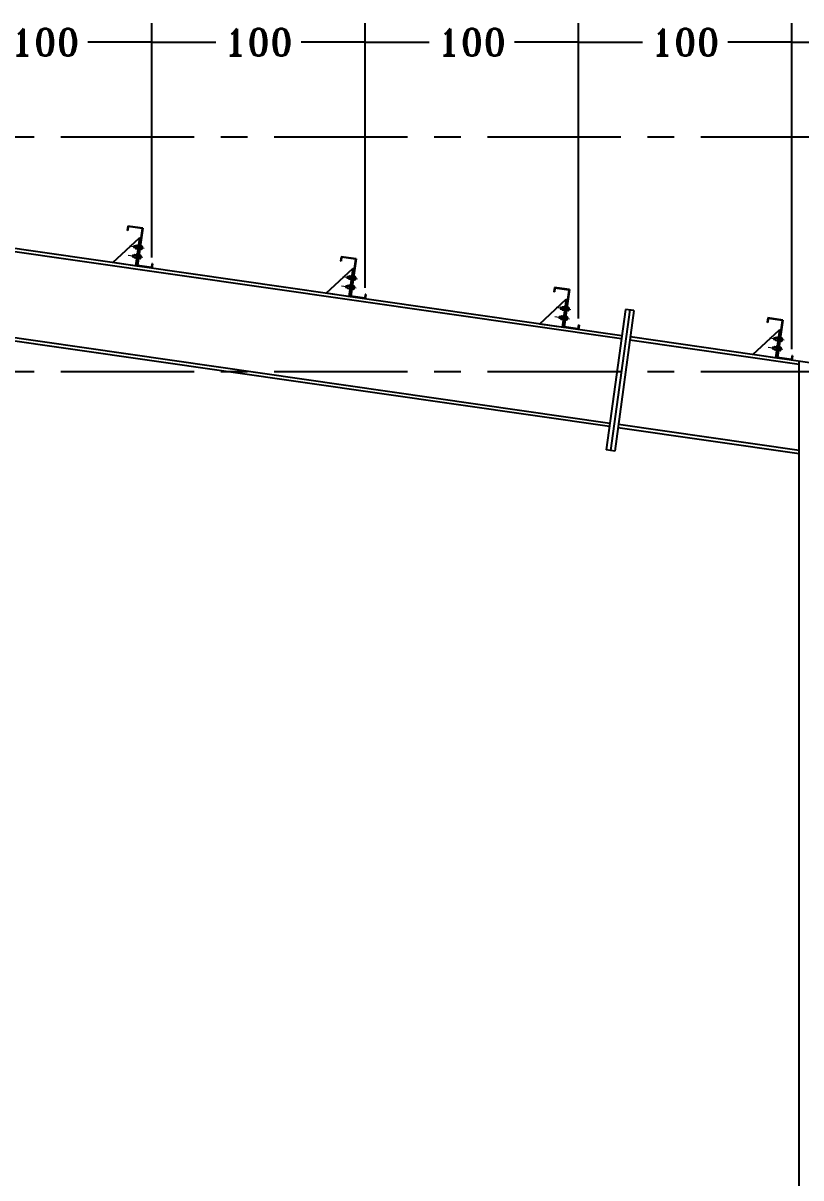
# Model space of a CAD drawing. Header units: inches. Extents: x 460503 to 460688, y 47570 to 48852.
# Drawn here: x 460546.83 to 460554.12, y 47970.78 to 47981.61 of the extents above; entities that cross this region are included whole.
import ezdxf

# ---------------------------------------------------------------- set-up
doc = ezdxf.new("R2010")
doc.units = ezdxf.units.IN
doc.header["$MEASUREMENT"] = 0
doc.linetypes.add('CENTER', pattern=[2, 1.25, -0.25, 0.25, -0.25])
doc.layers.add('2', color=2, linetype='Continuous', lineweight=9)
for name, color, linetype in [('3G', 3, 'Continuous'), ('AXE', 1, 'CENTER'), ('TIE', 2, 'Continuous')]:
    doc.layers.add(name, color=color, linetype=linetype)
doc.styles.add('ROMANT', font='romant')
doc.dimstyles.new('1-50', dxfattribs={"dimscale": 0, "dimtxt": 0.25, "dimasz": 0.18, "dimexe": 0.18, "dimexo": 0.0625, "dimgap": 0.09, "dimtad": 0, "dimdec": 0, "dimlfac": 50, "dimzin": 0, "dimdsep": 46, "dimtxsty": 'ROMANT', "dimblk": 'OBLIQUE', "dimcen": 0.09, "dimclrd": 1, "dimclre": 1, "dimclrt": 2, "dimadec": 0, "dimazin": 0, "dimtfac": 1, "dimtdec": 0, "dimtofl": 0, "dimtmove": 2, "dimatfit": 3, "dimldrblk": 'OBLIQUE', "dimfxl": 0.18, "dimtolj": 1, "dimtzin": 0, "dimarcsym": 0})

# ---------------------------------------------------------------- blocks, each defined once
blk = doc.blocks.new('TIE')
at = {"layer": 'TIE'}
for p, q in [((-3.48, 20), (4.44, 21.17)), ((-3.48, 20), (-0.54, 0.21)), ((-3.13, 19.74), (4.19, 20.83)), ((-3.13, 19.74), (-0.2, -0.04)), ((4.19, 20.83), (4.48, 18.85)), ((4.44, 21.17), (4.78, 18.9)), ((4.48, 18.85), (4.78, 18.9)), ((-1.61, 14.91), (-2.4, 14.8)), ((-1.61, 14.91), (-2.4, 14.8)), ((12.45, 1.85), (-1.61, 14.91)), ((-1.61, 14.91), (0.59, 0.09)), ((-8.45, 1.06), (-8.15, 1.1)), ((-8.45, 1.06), (-8.11, -1.22)), ((-8.15, 1.1), (-7.86, -0.87)), ((-7.86, -0.87), (-0.54, 0.21)), ((-0.2, -0.04), (12.45, 1.85)), ((-8.11, -1.22), (-0.2, -0.04))]:
    blk.add_line(p, q, dxfattribs=at)
blk = doc.blocks.new('*D564')
at = {"color": 1, "lineweight": -2, "transparency": 16777216}
for p, q in [((460546.039, 47979.703), (460546.039, 47981.614)), ((460548.039, 47979.416), (460548.039, 47981.614)), ((460546.039, 47981.434), (460546.639, 47981.434)), ((460548.039, 47981.434), (460547.438, 47981.434))]:
    blk.add_line(p, q, dxfattribs=at)
at = {"layer": 'Defpoints', "color": 0, "transparency": 16777216}
for p in [(460548.039, 47981.434), (460546.039, 47979.641), (460548.039, 47979.354)]:
    blk.add_point(p, dxfattribs=at)
at = {"color": 2, "transparency": 16777216, "insert": (460547.039, 47981.434), "char_height": 0.25, "attachment_point": 5, "rotation": 0, "style": 'ROMANT'}
blk.add_mtext('\\A1;100', dxfattribs=at)
blk = doc.blocks.new('_OBLIQUE')
blk = doc.blocks.new('*D565')
at = {"color": 1, "lineweight": -2, "transparency": 16777216}
for p, q in [((460548.039, 47979.416), (460548.039, 47981.614)), ((460550.039, 47979.129), (460550.039, 47981.614)), ((460548.039, 47981.434), (460548.639, 47981.434)), ((460550.039, 47981.434), (460549.438, 47981.434))]:
    blk.add_line(p, q, dxfattribs=at)
at = {"layer": 'Defpoints', "color": 0, "transparency": 16777216}
for p in [(460550.039, 47981.434), (460548.039, 47979.354), (460550.039, 47979.067)]:
    blk.add_point(p, dxfattribs=at)
at = {"color": 2, "transparency": 16777216, "insert": (460549.039, 47981.434), "char_height": 0.25, "attachment_point": 5, "rotation": 0, "style": 'ROMANT'}
blk.add_mtext('\\A1;100', dxfattribs=at)
blk = doc.blocks.new('*D566')
at = {"color": 1, "lineweight": -2, "transparency": 16777216}
for p, q in [((460550.039, 47979.129), (460550.039, 47981.614)), ((460552.039, 47978.842), (460552.039, 47981.614)), ((460550.039, 47981.434), (460550.639, 47981.434)), ((460552.039, 47981.434), (460551.438, 47981.434))]:
    blk.add_line(p, q, dxfattribs=at)
at = {"layer": 'Defpoints', "color": 0, "transparency": 16777216}
for p in [(460552.039, 47981.434), (460550.039, 47979.067), (460552.039, 47978.78)]:
    blk.add_point(p, dxfattribs=at)
at = {"color": 2, "transparency": 16777216, "insert": (460551.039, 47981.434), "char_height": 0.25, "attachment_point": 5, "rotation": 0, "style": 'ROMANT'}
blk.add_mtext('\\A1;100', dxfattribs=at)
blk = doc.blocks.new('*D567')
at = {"color": 1, "lineweight": -2, "transparency": 16777216}
for p, q in [((460552.039, 47978.842), (460552.039, 47981.614)), ((460554.039, 47978.555), (460554.039, 47981.614)), ((460552.039, 47981.434), (460552.639, 47981.434)), ((460554.039, 47981.434), (460553.438, 47981.434))]:
    blk.add_line(p, q, dxfattribs=at)
at = {"layer": 'Defpoints', "color": 0, "transparency": 16777216}
for p in [(460554.039, 47981.434), (460552.039, 47978.78), (460554.039, 47978.493)]:
    blk.add_point(p, dxfattribs=at)
at = {"color": 2, "transparency": 16777216, "insert": (460553.039, 47981.434), "char_height": 0.25, "attachment_point": 5, "rotation": 0, "style": 'ROMANT'}
blk.add_mtext('\\A1;100', dxfattribs=at)
blk = doc.blocks.new('*D568')
at = {"color": 1, "lineweight": -2, "transparency": 16777216}
for p, q in [((460554.039, 47978.555), (460554.039, 47981.614)), ((460556.038, 47978.268), (460556.038, 47981.614)), ((460554.039, 47981.434), (460554.639, 47981.434)), ((460556.038, 47981.434), (460555.438, 47981.434))]:
    blk.add_line(p, q, dxfattribs=at)
at = {"layer": 'Defpoints', "color": 0, "transparency": 16777216}
for p in [(460556.038, 47981.434), (460554.039, 47978.493), (460556.038, 47978.206, 0.005)]:
    blk.add_point(p, dxfattribs=at)
at = {"color": 2, "transparency": 16777216, "insert": (460555.038, 47981.434), "char_height": 0.25, "attachment_point": 5, "rotation": 0, "style": 'ROMANT'}
blk.add_mtext('\\A1;100', dxfattribs=at)

msp = doc.modelspace()

# ---------------------------------------------------------------- linework, layer by layer
at = {"layer": '2'}
for p, q in [((460547.82837865, 47979.52403091), (460547.9663881, 47979.50401694)), ((460547.87022845, 47979.52871243), (460547.86717378, 47979.50764849)), ((460547.86717378, 47979.50764849), (460547.88367378, 47979.50525568)), ((460547.86774298, 47979.51157351), (460547.87911597, 47979.52742357)), ((460547.86912518, 47979.52110463), (460547.87417353, 47979.52814032)), ((460547.87008087, 47979.5072269), (460547.88405841, 47979.52670682)), ((460547.87022845, 47979.52871243), (460547.88672844, 47979.52631962)), ((460547.87502331, 47979.50651016), (460547.88609295, 47979.52193746)), ((460547.87996574, 47979.50579341), (460547.88471076, 47979.51240634)), ((460547.88712905, 47979.52908208), (460547.88327317, 47979.50249322)), ((460547.88327317, 47979.50249322), (460547.8861915, 47979.49790372)), ((460547.88441374, 47979.50477787), (460547.88357529, 47979.5042769)), ((460547.88485626, 47979.5068078), (460547.88406667, 47979.5076653)), ((460547.8861915, 47979.49790372), (460547.89935431, 47979.49599486)), ((460547.88741211, 47979.52494283), (460547.88649256, 47979.5243934)), ((460547.88770954, 47979.5269938), (460547.88698394, 47979.5277818)), ((460547.89123088, 47979.53265352), (460547.88712905, 47979.52908208)), ((460547.88759466, 47979.50536363), (460547.90044275, 47979.50350041)), ((460547.89044794, 47979.52554963), (460547.90336858, 47979.52367589)), ((460547.89123088, 47979.53265352), (460547.90439368, 47979.53074466)), ((460547.90441913, 47979.53092017), (460547.89932886, 47979.49581936)), ((460547.90439368, 47979.53074466), (460547.89935431, 47979.49599486)), ((460547.90082938, 47979.49380981), (460547.90433946, 47979.49330078)), ((460547.91143929, 47979.52990211), (460547.90634902, 47979.49480131)), ((460547.90642869, 47979.53242069), (460547.90993877, 47979.53191167)), ((460547.90736682, 47979.50181974), (460547.92667392, 47979.49903139)), ((460547.91042149, 47979.52288368), (460547.92972859, 47979.52009533)), ((460547.9307464, 47979.52711376), (460547.92565612, 47979.49201296)), ((460547.92715664, 47979.4900034), (460547.93066673, 47979.48949437)), ((460547.93774111, 47979.5259202), (460547.93270173, 47979.4911704)), ((460547.94128339, 47979.4899259), (460547.93270173, 47979.4911704)), ((460547.93275595, 47979.52861429), (460547.93626603, 47979.52810526)), ((460547.9433349, 47979.49877715), (460547.93400115, 47979.50013072)), ((460547.94584799, 47979.51559579), (460547.93644169, 47979.51695988)), ((460547.94632277, 47979.5246757), (460547.93774111, 47979.5259202)), ((460547.94621839, 47979.49731194), (460547.94688, 47979.49659344)), ((460547.94637073, 47979.49938395), (460547.94737138, 47979.49998183)), ((460547.95023592, 47979.51943508), (460547.94652401, 47979.49383905)), ((460547.94858639, 47979.51415162), (460547.94931199, 47979.51336362)), ((460547.94888382, 47979.51620259), (460547.94980337, 47979.51675202)), ((460547.81598467, 47979.43671559), (460547.95399411, 47979.41670162)), ((460547.85757161, 47979.44143523), (460547.85451695, 47979.42037129)), ((460547.85451695, 47979.42037129), (460547.87101694, 47979.41797848)), ((460547.85508615, 47979.42429631), (460547.86645913, 47979.44014637)), ((460547.85646834, 47979.43382743), (460547.8615167, 47979.44086312)), ((460547.85742403, 47979.4199497), (460547.87140157, 47979.43942962)), ((460547.85757161, 47979.44143523), (460547.87407161, 47979.43904242)), ((460547.86236647, 47979.41923296), (460547.87343611, 47979.43466026)), ((460547.86730891, 47979.41851621), (460547.87205392, 47979.42512914)), ((460547.87447222, 47979.44180488), (460547.87061633, 47979.41521602)), ((460547.87061633, 47979.41521602), (460547.87353467, 47979.41062652)), ((460547.8717569, 47979.41750067), (460547.87091845, 47979.4169997)), ((460547.87219942, 47979.4195306), (460547.87140983, 47979.4203881)), ((460547.87353467, 47979.41062652), (460547.88669747, 47979.40871766)), ((460547.87475527, 47979.43766563), (460547.87383572, 47979.4371162)), ((460547.8750527, 47979.4397166), (460547.87432711, 47979.4405046)), ((460547.87857404, 47979.44537632), (460547.87447222, 47979.44180488)), ((460547.87493783, 47979.41808643), (460547.88778592, 47979.41622321)), ((460547.8777911, 47979.43827243), (460547.89071174, 47979.43639869)), ((460547.87857404, 47979.44537632), (460547.89173685, 47979.44346746)), ((460547.8917623, 47979.44364297), (460547.88667202, 47979.40854216)), ((460547.89173685, 47979.44346746), (460547.88669747, 47979.40871766)), ((460547.88817255, 47979.40653261), (460547.89168263, 47979.40602358)), ((460547.89878246, 47979.44262491), (460547.89369218, 47979.40752411)), ((460547.89377185, 47979.4451435), (460547.89728193, 47979.44463447)), ((460547.89470999, 47979.41454254), (460547.91401709, 47979.41175419)), ((460547.89776465, 47979.43560648), (460547.91707175, 47979.43281813)), ((460547.91808956, 47979.43983656), (460547.91299928, 47979.40473576)), ((460547.91449981, 47979.4027262), (460547.91800989, 47979.40221717)), ((460547.92508427, 47979.438643), (460547.9200449, 47979.4038932)), ((460547.92862656, 47979.4026487), (460547.9200449, 47979.4038932)), ((460547.92009911, 47979.44133709), (460547.92360919, 47979.44082806)), ((460547.93067806, 47979.41149995), (460547.92134431, 47979.41285352)), ((460547.93319115, 47979.42831859), (460547.92378485, 47979.42968268)), ((460547.93366593, 47979.4373985), (460547.92508427, 47979.438643)), ((460547.93356156, 47979.41003474), (460547.93422316, 47979.40931624)), ((460547.9337139, 47979.41210675), (460547.93471454, 47979.41270463)), ((460547.93757908, 47979.43215788), (460547.93386718, 47979.40656185)), ((460547.93592956, 47979.42687442), (460547.93665515, 47979.42608642)), ((460547.93622699, 47979.42892539), (460547.93714653, 47979.42947482)), ((460549.82829937, 47979.23646061), (460549.96630881, 47979.21644664)), ((460549.87014917, 47979.24114213), (460549.8670945, 47979.22007819)), ((460549.8670945, 47979.22007819), (460549.88359449, 47979.21768538)), ((460549.8676637, 47979.22400321), (460549.87903669, 47979.23985327)), ((460549.86904589, 47979.23353433), (460549.87409425, 47979.24057002)), ((460549.87000158, 47979.2196566), (460549.88397912, 47979.23913652)), ((460549.87014917, 47979.24114213), (460549.88664916, 47979.23874932)), ((460549.87494402, 47979.21893986), (460549.88601367, 47979.23436716)), ((460549.87988646, 47979.21822311), (460549.88463147, 47979.22483604)), ((460549.88704977, 47979.24151178), (460549.88319388, 47979.21492292)), ((460549.88319388, 47979.21492292), (460549.88611222, 47979.21033342)), ((460549.88433446, 47979.21720757), (460549.88349601, 47979.2167066)), ((460549.88477697, 47979.2192375), (460549.88398739, 47979.220095)), ((460549.88611222, 47979.21033342), (460549.89927502, 47979.20842457)), ((460549.88733282, 47979.23737253), (460549.88641328, 47979.23682311)), ((460549.88763025, 47979.2394235), (460549.88690466, 47979.2402115)), ((460549.89115159, 47979.24508322), (460549.88704977, 47979.24151178)), ((460549.88751538, 47979.21779333), (460549.90036347, 47979.21593011)), ((460549.89036866, 47979.23797933), (460549.90328929, 47979.23610559)), ((460549.89115159, 47979.24508322), (460549.9043144, 47979.24317437)), ((460549.90433985, 47979.24334987), (460549.89924957, 47979.20824906)), ((460549.9043144, 47979.24317437), (460549.89927502, 47979.20842457)), ((460549.9007501, 47979.20623951), (460549.90426018, 47979.20573048)), ((460549.91136001, 47979.24233181), (460549.90626973, 47979.20723101)), ((460549.9063494, 47979.2448504), (460549.90985948, 47979.24434137)), ((460549.90728754, 47979.21424944), (460549.92659464, 47979.21146109)), ((460549.91034221, 47979.23531338), (460549.92964931, 47979.23252503)), ((460549.93066711, 47979.23954346), (460549.92557683, 47979.20444266)), ((460549.92707736, 47979.2024331), (460549.93058744, 47979.20192407)), ((460549.93766182, 47979.2383499), (460549.93262245, 47979.2036001)), ((460549.94120411, 47979.2023556), (460549.93262245, 47979.2036001)), ((460549.93267667, 47979.24104399), (460549.93618675, 47979.24053496)), ((460549.94325562, 47979.21120685), (460549.93392186, 47979.21256042)), ((460549.94576871, 47979.22802549), (460549.93636241, 47979.22938958)), ((460549.94624348, 47979.2371054), (460549.93766182, 47979.2383499)), ((460549.94613911, 47979.20974164), (460549.94680071, 47979.20902314)), ((460549.94629145, 47979.21181366), (460549.94729209, 47979.21241153)), ((460549.95015663, 47979.23186478), (460549.94644473, 47979.20626875)), ((460549.94850711, 47979.22658132), (460549.9492327, 47979.22579332)), ((460549.94880454, 47979.22863229), (460549.94972409, 47979.22918172)), ((460549.81590538, 47979.14914529), (460549.95391483, 47979.12913132)), ((460549.85749233, 47979.15386493), (460549.85443766, 47979.13280099)), ((460549.85443766, 47979.13280099), (460549.87093766, 47979.13040818)), ((460549.85500686, 47979.13672601), (460549.86637985, 47979.15257607)), ((460549.85638906, 47979.14625713), (460549.86143741, 47979.15329282)), ((460549.85734475, 47979.1323794), (460549.87132229, 47979.15185932)), ((460549.85749233, 47979.15386493), (460549.87399232, 47979.15147212)), ((460549.86228719, 47979.13166266), (460549.87335683, 47979.14708996)), ((460549.86722962, 47979.13094591), (460549.87197464, 47979.13755884)), ((460549.87439293, 47979.15423458), (460549.87053705, 47979.12764572)), ((460549.87053705, 47979.12764572), (460549.87345538, 47979.12305622)), ((460549.87167762, 47979.12993037), (460549.87083917, 47979.1294294)), ((460549.87212014, 47979.1319603), (460549.87133055, 47979.1328178)), ((460549.87345538, 47979.12305622), (460549.88661819, 47979.12114737)), ((460549.87467599, 47979.15009533), (460549.87375644, 47979.14954591)), ((460549.87497342, 47979.1521463), (460549.87424782, 47979.1529343)), ((460549.87849476, 47979.15780602), (460549.87439293, 47979.15423458)), ((460549.87485854, 47979.13051613), (460549.88770663, 47979.12865291)), ((460549.87771182, 47979.15070213), (460549.89063246, 47979.14882839)), ((460549.87849476, 47979.15780602), (460549.89165756, 47979.15589717)), ((460549.89168301, 47979.15607267), (460549.88659274, 47979.12097186)), ((460549.89165756, 47979.15589717), (460549.88661819, 47979.12114737)), ((460549.88809326, 47979.11896231), (460549.89160334, 47979.11845328)), ((460549.89870317, 47979.15505461), (460549.8936129, 47979.11995381)), ((460549.89369257, 47979.1575732), (460549.89720265, 47979.15706417)), ((460549.8946307, 47979.12697224), (460549.9139378, 47979.12418389)), ((460549.89768537, 47979.14803618), (460549.91699247, 47979.14524783)), ((460549.91801028, 47979.15226626), (460549.91292, 47979.11716546)), ((460549.91442053, 47979.1151559), (460549.91793061, 47979.11464687)), ((460549.92500499, 47979.1510727), (460549.91996561, 47979.1163229)), ((460549.92854727, 47979.1150784), (460549.91996561, 47979.1163229)), ((460549.92001983, 47979.15376679), (460549.92352991, 47979.15325776)), ((460549.93059878, 47979.12392965), (460549.92126503, 47979.12528322)), ((460549.93311187, 47979.14074829), (460549.92370557, 47979.14211238)), ((460549.93358665, 47979.1498282), (460549.92500499, 47979.1510727)), ((460549.93348227, 47979.12246444), (460549.93414388, 47979.12174594)), ((460549.93363461, 47979.12453646), (460549.93463526, 47979.12513433)), ((460549.9374998, 47979.14458758), (460549.93378789, 47979.11899155)), ((460549.93585027, 47979.13930412), (460549.93657587, 47979.13851612)), ((460549.9361477, 47979.14135509), (460549.93706725, 47979.14190452)), ((460551.8280974, 47978.94803709), (460551.96610684, 47978.92802312)), ((460551.8699472, 47978.95271861), (460551.86689253, 47978.93165467)), ((460551.86746173, 47978.93557969), (460551.87883472, 47978.95142975)), ((460551.86884392, 47978.94511081), (460551.87389228, 47978.9521465)), ((460551.86979962, 47978.93123308), (460551.88377715, 47978.950713)), ((460551.8699472, 47978.95271861), (460551.88644719, 47978.9503258)), ((460551.87474205, 47978.93051634), (460551.8858117, 47978.94594364)), ((460551.8868478, 47978.95308826), (460551.88299191, 47978.9264994)), ((460551.88713086, 47978.94894901), (460551.88621131, 47978.94839959)), ((460551.88742828, 47978.95099998), (460551.88670269, 47978.95178798)), ((460551.89094963, 47978.9566597), (460551.8868478, 47978.95308826)), ((460551.89016669, 47978.94955581), (460551.90308732, 47978.94768207)), ((460551.89094963, 47978.9566597), (460551.90411243, 47978.95475085)), ((460551.90413788, 47978.95492635), (460551.8990476, 47978.91982554)), ((460551.90411243, 47978.95475085), (460551.89907305, 47978.92000105)), ((460551.91115804, 47978.95390829), (460551.90606776, 47978.91880749)), ((460551.90614743, 47978.95642688), (460551.90965751, 47978.95591785)), ((460551.91014024, 47978.94688986), (460551.92944734, 47978.94410151)), ((460551.93046514, 47978.95111994), (460551.92537487, 47978.91601914)), ((460551.93745985, 47978.94992638), (460551.93242048, 47978.91517658)), ((460551.9324747, 47978.95262047), (460551.93598478, 47978.95211144)), ((460551.94604151, 47978.94868188), (460551.93745985, 47978.94992638)), ((460551.94995466, 47978.94344126), (460551.94624276, 47978.91784523)), ((460551.81570342, 47978.86072177), (460551.95371286, 47978.8407078)), ((460551.85729036, 47978.86544141), (460551.85423569, 47978.84437747)), ((460551.85423569, 47978.84437747), (460551.87073569, 47978.84198466)), ((460551.85480489, 47978.84830249), (460551.86617788, 47978.86415255)), ((460551.85618709, 47978.85783361), (460551.86123544, 47978.8648693)), ((460551.85714278, 47978.84395588), (460551.87112032, 47978.8634358)), ((460551.85729036, 47978.86544141), (460551.87379036, 47978.8630486)), ((460551.86208522, 47978.84323914), (460551.87315486, 47978.85866644)), ((460551.86689253, 47978.93165467), (460551.88339252, 47978.92926186)), ((460551.86702766, 47978.84252239), (460551.87177267, 47978.84913532)), ((460551.87419096, 47978.86581106), (460551.87033508, 47978.8392222)), ((460551.87033508, 47978.8392222), (460551.87325341, 47978.8346327)), ((460551.87147565, 47978.84150685), (460551.8706372, 47978.84100588)), ((460551.87191817, 47978.84353678), (460551.87112858, 47978.84439428)), ((460551.87325341, 47978.8346327), (460551.88641622, 47978.83272385)), ((460551.87447402, 47978.86167181), (460551.87355447, 47978.86112239)), ((460551.87477145, 47978.86372278), (460551.87404585, 47978.86451078)), ((460551.87829279, 47978.8693825), (460551.87419096, 47978.86581106)), ((460551.87465657, 47978.84209261), (460551.88750466, 47978.84022939)), ((460551.87750985, 47978.86227861), (460551.89043049, 47978.86040487)), ((460551.87829279, 47978.8693825), (460551.89145559, 47978.86747365)), ((460551.87968449, 47978.92979959), (460551.8844295, 47978.93641252)), ((460551.88299191, 47978.9264994), (460551.88591025, 47978.9219099)), ((460551.88413249, 47978.92878405), (460551.88329404, 47978.92828308)), ((460551.88457501, 47978.93081398), (460551.88378542, 47978.93167148)), ((460551.88591025, 47978.9219099), (460551.89907305, 47978.92000105)), ((460551.89148104, 47978.86764915), (460551.88639077, 47978.83254834)), ((460551.89145559, 47978.86747365), (460551.88641622, 47978.83272385)), ((460551.88731341, 47978.92936981), (460551.9001615, 47978.92750659)), ((460551.89850121, 47978.86663109), (460551.89341093, 47978.83153029)), ((460551.8934906, 47978.86914968), (460551.89700068, 47978.86864065)), ((460551.89442873, 47978.83854872), (460551.91373583, 47978.83576037)), ((460551.8974834, 47978.85961266), (460551.9167905, 47978.85682431)), ((460551.90054813, 47978.91781599), (460551.90405821, 47978.91730696)), ((460551.90708557, 47978.92582592), (460551.92639267, 47978.92303757)), ((460551.91780831, 47978.86384274), (460551.91271803, 47978.82874194)), ((460551.92480302, 47978.86264918), (460551.91976364, 47978.82789938)), ((460551.91981786, 47978.86534327), (460551.92332794, 47978.86483424)), ((460551.93039681, 47978.83550613), (460551.92106306, 47978.8368597)), ((460551.9329099, 47978.85232477), (460551.9235036, 47978.85368886)), ((460551.93338468, 47978.86140468), (460551.92480302, 47978.86264918)), ((460551.92687539, 47978.91400958), (460551.93038547, 47978.91350055)), ((460551.94100214, 47978.91393208), (460551.93242048, 47978.91517658)), ((460551.9332803, 47978.83404092), (460551.93394191, 47978.83332242)), ((460551.93343264, 47978.83611294), (460551.93443329, 47978.83671081)), ((460551.93729783, 47978.85616406), (460551.93358592, 47978.83056803)), ((460551.94305365, 47978.92278333), (460551.93371989, 47978.9241369)), ((460551.9356483, 47978.8508806), (460551.9363739, 47978.8500926)), ((460551.93594573, 47978.85293157), (460551.93686528, 47978.853481)), ((460551.94556674, 47978.93960197), (460551.93616044, 47978.94096606)), ((460551.94593714, 47978.92131812), (460551.94659874, 47978.92059962)), ((460551.94608948, 47978.92339013), (460551.94709012, 47978.92398801)), ((460551.94830514, 47978.9381578), (460551.94903074, 47978.9373698)), ((460551.94860257, 47978.94020877), (460551.94952212, 47978.9407582)), ((460551.88789129, 47978.83053879), (460551.89140137, 47978.83002976)), ((460551.91421856, 47978.82673238), (460551.91772864, 47978.82622335)), ((460551.9283453, 47978.82665488), (460551.91976364, 47978.82789938)), ((460553.82809738, 47978.66101817), (460553.96610683, 47978.64100421)), ((460553.86994718, 47978.66569969), (460553.86689251, 47978.64463575)), ((460553.86689251, 47978.64463575), (460553.88339251, 47978.64224294)), ((460553.86746172, 47978.64856077), (460553.8788347, 47978.66441083)), ((460553.86884391, 47978.6580919), (460553.87389226, 47978.66512758)), ((460553.8697996, 47978.64421417), (460553.88377714, 47978.66369409)), ((460553.86994718, 47978.66569969), (460553.88644718, 47978.66330688)), ((460553.87474204, 47978.64349742), (460553.88581168, 47978.65892473)), ((460553.87968448, 47978.64278068), (460553.88442949, 47978.64939361)), ((460553.88684779, 47978.66606934), (460553.8829919, 47978.63948048)), ((460553.8829919, 47978.63948048), (460553.88591024, 47978.63489098)), ((460553.88413247, 47978.64176513), (460553.88329402, 47978.64126417)), ((460553.88457499, 47978.64379507), (460553.8837854, 47978.64465256)), ((460553.88591024, 47978.63489098), (460553.89907304, 47978.63298213)), ((460553.88713084, 47978.66193009), (460553.88621129, 47978.66138067)), ((460553.88742827, 47978.66398107), (460553.88670267, 47978.66476907)), ((460553.89094961, 47978.66964078), (460553.88684779, 47978.66606934)), ((460553.88731339, 47978.64235089), (460553.90016149, 47978.64048768)), ((460553.89016667, 47978.66253689), (460553.90308731, 47978.66066316)), ((460553.89094961, 47978.66964078), (460553.90411241, 47978.66773193)), ((460553.90413787, 47978.66790743), (460553.89904759, 47978.63280663)), ((460553.90411241, 47978.66773193), (460553.89907304, 47978.63298213)), ((460553.90054811, 47978.63079707), (460553.9040582, 47978.63028804)), ((460553.91115803, 47978.66688938), (460553.90606775, 47978.63178857)), ((460553.90614742, 47978.66940796), (460553.9096575, 47978.66889893)), ((460553.90708555, 47978.638807), (460553.92639266, 47978.63601865)), ((460553.91014022, 47978.65987095), (460553.92944732, 47978.6570826)), ((460553.93046513, 47978.66410103), (460553.92537485, 47978.62900022)), ((460553.92687538, 47978.62699067), (460553.93038546, 47978.62648164)), ((460553.93745984, 47978.66290747), (460553.93242046, 47978.62815767)), ((460553.94100212, 47978.62691317), (460553.93242046, 47978.62815767)), ((460553.93247468, 47978.66560156), (460553.93598476, 47978.66509253)), ((460553.94305363, 47978.63576442), (460553.93371988, 47978.63711799)), ((460553.94556672, 47978.65258306), (460553.93616042, 47978.65394715)), ((460553.9460415, 47978.66166297), (460553.93745984, 47978.66290747)), ((460553.94593713, 47978.63429921), (460553.94659873, 47978.6335807)), ((460553.94608947, 47978.63637122), (460553.94709011, 47978.6369691)), ((460553.94995465, 47978.65642235), (460553.94624274, 47978.63082632)), ((460553.94830513, 47978.65113889), (460553.94903072, 47978.65035089)), ((460553.94860255, 47978.65318986), (460553.9495221, 47978.65373928)), ((460553.8157034, 47978.57370285), (460553.95371285, 47978.55368889)), ((460553.85729035, 47978.57842249), (460553.85423568, 47978.55735855)), ((460553.85423568, 47978.55735855), (460553.87073567, 47978.55496574)), ((460553.85480488, 47978.56128357), (460553.86617787, 47978.57713363)), ((460553.85618707, 47978.5708147), (460553.86123543, 47978.57785038)), ((460553.85714277, 47978.55693697), (460553.8711203, 47978.57641689)), ((460553.85729035, 47978.57842249), (460553.87379034, 47978.57602968)), ((460553.8620852, 47978.55622022), (460553.87315485, 47978.57164753)), ((460553.86702764, 47978.55550348), (460553.87177265, 47978.56211641)), ((460553.87419095, 47978.57879214), (460553.87033506, 47978.55220328)), ((460553.87033506, 47978.55220328), (460553.8732534, 47978.54761378)), ((460553.87147564, 47978.55448793), (460553.87063719, 47978.55398697)), ((460553.87191816, 47978.55651787), (460553.87112857, 47978.55737536)), ((460553.8732534, 47978.54761378), (460553.8864162, 47978.54570493)), ((460553.874474, 47978.57465289), (460553.87355446, 47978.57410347)), ((460553.87477143, 47978.57670387), (460553.87404584, 47978.57749187)), ((460553.87829278, 47978.58236358), (460553.87419095, 47978.57879214)), ((460553.87465656, 47978.55507369), (460553.88750465, 47978.55321048)), ((460553.87750984, 47978.57525969), (460553.89043047, 47978.57338596)), ((460553.87829278, 47978.58236358), (460553.89145558, 47978.58045473)), ((460553.89148103, 47978.58063023), (460553.88639075, 47978.54552943)), ((460553.89145558, 47978.58045473), (460553.8864162, 47978.54570493)), ((460553.88789128, 47978.54351987), (460553.89140136, 47978.54301084)), ((460553.89850119, 47978.57961218), (460553.89341091, 47978.54451137)), ((460553.89349058, 47978.58213076), (460553.89700066, 47978.58162173)), ((460553.89442872, 47978.5515298), (460553.91373582, 47978.54874145)), ((460553.89748339, 47978.57259375), (460553.91679049, 47978.5698054)), ((460553.91780829, 47978.57682383), (460553.91271802, 47978.54172302)), ((460553.91421854, 47978.53971347), (460553.91772862, 47978.53920444)), ((460553.924803, 47978.57563027), (460553.91976363, 47978.54088047)), ((460553.92834529, 47978.53963597), (460553.91976363, 47978.54088047)), ((460553.91981785, 47978.57832436), (460553.92332793, 47978.57781533)), ((460553.9303968, 47978.54848722), (460553.92106304, 47978.54984079)), ((460553.93290989, 47978.56530586), (460553.92350359, 47978.56666995)), ((460553.93338466, 47978.57438577), (460553.924803, 47978.57563027)), ((460553.93328029, 47978.54702201), (460553.93394189, 47978.5463035)), ((460553.93343263, 47978.54909402), (460553.93443327, 47978.5496919)), ((460553.93729781, 47978.56914515), (460553.93358591, 47978.54354912)), ((460553.93564829, 47978.56386169), (460553.93637389, 47978.56307369)), ((460553.93594572, 47978.56591266), (460553.93686527, 47978.56646208))]:
    msp.add_line(p, q, dxfattribs=at)
for centre, radius, start, end in [((460547.88678584, 47979.50080778), 0.00462476, 81.748557078, 120.858017111), ((460547.8882584, 47979.50994051), 0.00462476, 222.639097051, 261.748557078), ((460547.88978421, 47979.52097274), 0.00462476, 81.748557078, 120.858017111), ((460547.89111167, 47979.53012651), 0.00462476, 222.639097051, 261.748557078), ((460547.9010839, 47979.49556485), 0.0017734, 171.74855708, 261.748557078), ((460547.90459398, 47979.49505582), 0.0017734, 261.748557078, 351.74855708), ((460547.90617417, 47979.53066565), 0.0017734, 81.748557078, 171.74855708), ((460547.90968425, 47979.53015663), 0.0017734, 351.74855708, 81.748557078), ((460547.92741116, 47979.49175844), 0.0017734, 171.74855708, 261.748557078), ((460547.93092124, 47979.49124941), 0.0017734, 261.748557078, 351.74855708), ((460547.93250144, 47979.52685925), 0.0017734, 81.748557078, 171.74855708), ((460547.93601152, 47979.52635022), 0.0017734, 351.74855708, 81.748557078), ((460547.94194713, 47979.49450279), 0.00462476, 261.748557078, 351.74855708), ((460547.94399863, 47979.50335404), 0.00462476, 261.748557078, 300.858017111), ((460547.94281626, 47979.49417923), 0.00462476, 42.639097051, 81.748557078), ((460547.94651172, 47979.52017268), 0.00462476, 261.748557078, 300.858017111), ((460547.94518426, 47979.51101891), 0.00462476, 42.639097051, 81.748557078), ((460547.94565903, 47979.52009882), 0.00462476, 351.74855708, 81.748557078), ((460547.874129, 47979.41353058), 0.00462476, 81.748557078, 120.858017111), ((460547.87560156, 47979.42266331), 0.00462476, 222.639097051, 261.748557078), ((460547.87712737, 47979.43369554), 0.00462476, 81.748557078, 120.858017111), ((460547.87845484, 47979.44284931), 0.00462476, 222.639097051, 261.748557078), ((460547.88842706, 47979.40828765), 0.0017734, 171.74855708, 261.748557078), ((460547.89193714, 47979.40777862), 0.0017734, 261.748557078, 351.74855708), ((460547.89351734, 47979.44338845), 0.0017734, 81.748557078, 171.74855708), ((460547.89702742, 47979.44287943), 0.0017734, 351.74855708, 81.748557078), ((460547.91475432, 47979.40448124), 0.0017734, 171.74855708, 261.748557078), ((460547.9182644, 47979.40397221), 0.0017734, 261.748557078, 351.74855708), ((460547.9198446, 47979.43958205), 0.0017734, 81.748557078, 171.74855708), ((460547.92335468, 47979.43907302), 0.0017734, 351.74855708, 81.748557078), ((460547.92929029, 47979.40722559), 0.00462476, 261.748557078, 351.74855708), ((460547.9313418, 47979.41607684), 0.00462476, 261.748557078, 300.858017111), ((460547.93015942, 47979.40690203), 0.00462476, 42.639097051, 81.748557078), ((460547.93385489, 47979.43289548), 0.00462476, 261.748557078, 300.858017111), ((460547.93252742, 47979.42374171), 0.00462476, 42.639097051, 81.748557078), ((460547.9330022, 47979.43282162), 0.00462476, 351.74855708, 81.748557078), ((460549.88670655, 47979.21323748), 0.00462476, 81.748557078, 120.858017111), ((460549.88817911, 47979.22237021), 0.00462476, 222.639097051, 261.748557078), ((460549.88970492, 47979.23340244), 0.00462476, 81.748557078, 120.858017111), ((460549.89103239, 47979.24255621), 0.00462476, 222.639097051, 261.748557078), ((460549.90100461, 47979.20799455), 0.0017734, 171.74855708, 261.748557078), ((460549.90451469, 47979.20748552), 0.0017734, 261.748557078, 351.74855708), ((460549.90609489, 47979.24309536), 0.0017734, 81.748557078, 171.74855708), ((460549.90960497, 47979.24258633), 0.0017734, 351.74855708, 81.748557078), ((460549.92733187, 47979.20418814), 0.0017734, 171.74855708, 261.748557078), ((460549.93084196, 47979.20367911), 0.0017734, 261.748557078, 351.74855708), ((460549.93242215, 47979.23928895), 0.0017734, 81.748557078, 171.74855708), ((460549.93593223, 47979.23877992), 0.0017734, 351.74855708, 81.748557078), ((460549.94186784, 47979.20693249), 0.00462476, 261.748557078, 351.74855708), ((460549.94391935, 47979.21578374), 0.00462476, 261.748557078, 300.858017111), ((460549.94273697, 47979.20660893), 0.00462476, 42.639097051, 81.748557078), ((460549.94643244, 47979.23260238), 0.00462476, 261.748557078, 300.858017111), ((460549.94510497, 47979.22344861), 0.00462476, 42.639097051, 81.748557078), ((460549.94557975, 47979.23252852), 0.00462476, 351.74855708, 81.748557078), ((460549.87404972, 47979.12596028), 0.00462476, 81.748557078, 120.858017111), ((460549.87552228, 47979.13509301), 0.00462476, 222.639097051, 261.748557078), ((460549.87704809, 47979.14612524), 0.00462476, 81.748557078, 120.858017111), ((460549.87837556, 47979.15527901), 0.00462476, 222.639097051, 261.748557078), ((460549.88834778, 47979.12071735), 0.0017734, 171.74855708, 261.748557078), ((460549.89185786, 47979.12020832), 0.0017734, 261.748557078, 351.74855708), ((460549.89343805, 47979.15581816), 0.0017734, 81.748557078, 171.74855708), ((460549.89694813, 47979.15530913), 0.0017734, 351.74855708, 81.748557078), ((460549.91467504, 47979.11691094), 0.0017734, 171.74855708, 261.748557078), ((460549.91818512, 47979.11640191), 0.0017734, 261.748557078, 351.74855708), ((460549.91976532, 47979.15201175), 0.0017734, 81.748557078, 171.74855708), ((460549.9232754, 47979.15150272), 0.0017734, 351.74855708, 81.748557078), ((460549.92921101, 47979.11965529), 0.00462476, 261.748557078, 351.74855708), ((460549.93126251, 47979.12850654), 0.00462476, 261.748557078, 300.858017111), ((460549.93008014, 47979.11933173), 0.00462476, 42.639097051, 81.748557078), ((460549.9337756, 47979.14532518), 0.00462476, 261.748557078, 300.858017111), ((460549.93244814, 47979.13617141), 0.00462476, 42.639097051, 81.748557078), ((460549.93292291, 47979.14525132), 0.00462476, 351.74855708, 81.748557078), ((460551.88950295, 47978.94497892), 0.00462476, 81.748557078, 120.858017111), ((460551.89083042, 47978.95413269), 0.00462476, 222.639097051, 261.748557078), ((460551.90589292, 47978.95467184), 0.0017734, 81.748557078, 171.74855708), ((460551.909403, 47978.95416281), 0.0017734, 351.74855708, 81.748557078), ((460551.93222018, 47978.95086543), 0.0017734, 81.748557078, 171.74855708), ((460551.93573026, 47978.9503564), 0.0017734, 351.74855708, 81.748557078), ((460551.94537778, 47978.944105), 0.00462476, 351.74855708, 81.748557078), ((460551.87384775, 47978.83753676), 0.00462476, 81.748557078, 120.858017111), ((460551.87532031, 47978.84666949), 0.00462476, 222.639097051, 261.748557078), ((460551.87684612, 47978.85770172), 0.00462476, 81.748557078, 120.858017111), ((460551.87817359, 47978.86685549), 0.00462476, 222.639097051, 261.748557078), ((460551.88650458, 47978.92481396), 0.00462476, 81.748557078, 120.858017111), ((460551.88797714, 47978.93394669), 0.00462476, 222.639097051, 261.748557078), ((460551.89323608, 47978.86739464), 0.0017734, 81.748557078, 171.74855708), ((460551.89674617, 47978.86688561), 0.0017734, 351.74855708, 81.748557078), ((460551.90080264, 47978.91957103), 0.0017734, 171.74855708, 261.748557078), ((460551.90431272, 47978.919062), 0.0017734, 261.748557078, 351.74855708), ((460551.91956335, 47978.86358823), 0.0017734, 81.748557078, 171.74855708), ((460551.92307343, 47978.8630792), 0.0017734, 351.74855708, 81.748557078), ((460551.92712991, 47978.91576462), 0.0017734, 171.74855708, 261.748557078), ((460551.93063999, 47978.91525559), 0.0017734, 261.748557078, 351.74855708), ((460551.93106055, 47978.84008302), 0.00462476, 261.748557078, 300.858017111), ((460551.92987817, 47978.83090821), 0.00462476, 42.639097051, 81.748557078), ((460551.93357364, 47978.85690166), 0.00462476, 261.748557078, 300.858017111), ((460551.93224617, 47978.84774789), 0.00462476, 42.639097051, 81.748557078), ((460551.93272094, 47978.8568278), 0.00462476, 351.74855708, 81.748557078), ((460551.94166587, 47978.91850897), 0.00462476, 261.748557078, 351.74855708), ((460551.94371738, 47978.92736022), 0.00462476, 261.748557078, 300.858017111), ((460551.942535, 47978.91818541), 0.00462476, 42.639097051, 81.748557078), ((460551.94623047, 47978.94417886), 0.00462476, 261.748557078, 300.858017111), ((460551.944903, 47978.93502509), 0.00462476, 42.639097051, 81.748557078), ((460551.88814581, 47978.83229383), 0.0017734, 171.74855708, 261.748557078), ((460551.89165589, 47978.8317848), 0.0017734, 261.748557078, 351.74855708), ((460551.91447307, 47978.82848742), 0.0017734, 171.74855708, 261.748557078), ((460551.91798315, 47978.82797839), 0.0017734, 261.748557078, 351.74855708), ((460551.92900904, 47978.83123177), 0.00462476, 261.748557078, 351.74855708), ((460553.88650457, 47978.63779505), 0.00462476, 81.748557078, 120.858017111), ((460553.88797713, 47978.64692778), 0.00462476, 222.639097051, 261.748557078), ((460553.88950294, 47978.65796001), 0.00462476, 81.748557078, 120.858017111), ((460553.89083041, 47978.66711378), 0.00462476, 222.639097051, 261.748557078), ((460553.90080263, 47978.63255211), 0.0017734, 171.74855708, 261.748557078), ((460553.90431271, 47978.63204308), 0.0017734, 261.748557078, 351.74855708), ((460553.90589291, 47978.66765292), 0.0017734, 81.748557078, 171.74855708), ((460553.90940299, 47978.66714389), 0.0017734, 351.74855708, 81.748557078), ((460553.92712989, 47978.62874571), 0.0017734, 171.74855708, 261.748557078), ((460553.93063997, 47978.62823668), 0.0017734, 261.748557078, 351.74855708), ((460553.93222017, 47978.66384651), 0.0017734, 81.748557078, 171.74855708), ((460553.93573025, 47978.66333749), 0.0017734, 351.74855708, 81.748557078), ((460553.94166586, 47978.63149005), 0.00462476, 261.748557078, 351.74855708), ((460553.94371737, 47978.64034131), 0.00462476, 261.748557078, 300.858017111), ((460553.94253499, 47978.63116649), 0.00462476, 42.639097051, 81.748557078), ((460553.94623046, 47978.65715994), 0.00462476, 261.748557078, 300.858017111), ((460553.94490299, 47978.64800617), 0.00462476, 42.639097051, 81.748557078), ((460553.94537776, 47978.65708608), 0.00462476, 351.74855708, 81.748557078), ((460553.87384773, 47978.55051785), 0.00462476, 81.748557078, 120.858017111), ((460553.87532029, 47978.55965058), 0.00462476, 222.639097051, 261.748557078), ((460553.8768461, 47978.57068281), 0.00462476, 81.748557078, 120.858017111), ((460553.87817357, 47978.57983658), 0.00462476, 222.639097051, 261.748557078), ((460553.88814579, 47978.54527491), 0.0017734, 171.74855708, 261.748557078), ((460553.89165587, 47978.54476589), 0.0017734, 261.748557078, 351.74855708), ((460553.89323607, 47978.58037572), 0.0017734, 81.748557078, 171.74855708), ((460553.89674615, 47978.57986669), 0.0017734, 351.74855708, 81.748557078), ((460553.91447306, 47978.54146851), 0.0017734, 171.74855708, 261.748557078), ((460553.91798314, 47978.54095948), 0.0017734, 261.748557078, 351.74855708), ((460553.91956333, 47978.57656931), 0.0017734, 81.748557078, 171.74855708), ((460553.92307341, 47978.57606029), 0.0017734, 351.74855708, 81.748557078), ((460553.92900902, 47978.54421285), 0.00462476, 261.748557078, 351.74855708), ((460553.93106053, 47978.55306411), 0.00462476, 261.748557078, 300.858017111), ((460553.92987815, 47978.54388929), 0.00462476, 42.639097051, 81.748557078), ((460553.93357362, 47978.56988274), 0.00462476, 261.748557078, 300.858017111), ((460553.93224615, 47978.56072897), 0.00462476, 42.639097051, 81.748557078), ((460553.93272093, 47978.56980888), 0.00462476, 351.74855708, 81.748557078)]:
    msp.add_arc(centre, radius, start, end, dxfattribs=at)
at = {"layer": '3G'}
for p, q in [((460552.44488994, 47978.68093015), (460539.46802693, 47980.54688431)), ((460552.44083127, 47978.6512052), (460539.46802693, 47980.51657576)), ((460552.33259998, 47977.85853986), (460539.46802693, 47979.70834775)), ((460552.32854131, 47977.82881491), (460539.46802693, 47979.6780392)), ((460552.47871222, 47978.92863807, 0.04666655), (460552.29867254, 47977.61006175, -0.35513427)), ((460552.51834449, 47978.92322664, 0.04666655), (460552.33830481, 47977.60465032, -0.35513427)), ((460552.55797675, 47978.91781521, 0.04666655), (460552.37793707, 47977.59923889, -0.35513427)), ((460552.55797675, 47978.91781521), (460552.47871222, 47978.92863807)), ((460554.10802693, 47978.41147772), (460552.52001885, 47978.63981875)), ((460556.03801438, 47978.16427173), (460552.52407752, 47978.6695437)), ((460554.10802693, 47947.24688431, 0.00499999), (460554.10802693, 47978.44178627, 0.00499999)), ((460554.10802693, 47977.57294116), (460552.40772889, 47977.81742846)), ((460554.10802693, 47977.60324971), (460552.41178756, 47977.84715341)), ((460552.37793707, 47977.59923889, -0.17513472), (460552.29867254, 47977.61006175, -0.17513472))]:
    msp.add_line(p, q, dxfattribs=at)
at = {"layer": 'AXE'}
for p, q in [((460513.18397456, 47980.54688431), (460569.12325063, 47980.54688431)), ((460513.18397456, 47978.34688431), (460569.12325063, 47978.34688431))]:
    msp.add_line(p, q, dxfattribs=at)

# ---------------------------------------------------------------- block references
at = {"layer": '2', "xscale": -0.01773399014778325, "yscale": 0.01773399014778325, "zscale": 0.01773399014778325, "rotation": 0.3142794497117496}
for p in [(460547.89437946, 47979.33542346), (460549.89430018, 47979.04785316), (460551.89409821, 47978.75942964), (460553.89409819, 47978.47241073)]:
    msp.add_blockref('TIE', p, dxfattribs=at)

# ---------------------------------------------------------------- dimensions: what is measured, and where the dimension line sits
for base, p1, p2, picture, middle in [((460548.03853078, 47981.43436235), (460546.03853077, 47979.64085249), (460548.03853078, 47979.35383358), '*D564', (460547.03853077, 47981.43436235)), ((460550.03853078, 47981.43436236), (460548.03853078, 47979.35383358), (460550.03853078, 47979.06681467), '*D565', (460549.03853078, 47981.43436235)), ((460552.03853078, 47981.43436236), (460550.03853078, 47979.06681467), (460552.03853078, 47978.77979575), '*D566', (460551.03853078, 47981.43436236)), ((460554.03853076, 47981.43436236), (460552.03853078, 47978.77979575), (460554.03853077, 47978.49277684), '*D567', (460553.03853077, 47981.43436236)), ((460556.03802693, 47981.43436237), (460554.03853077, 47978.49277684), (460556.03802693, 47978.20582994, 0.00541421), '*D568', (460555.03827885, 47981.43436237))]:
    dim = msp.add_linear_dim(base=base, p1=p1, p2=p2, angle=180.000000124, dimstyle='1-50', override={"dimscale": 1})
    dim.commit()
    dim.dimension.update_dxf_attribs({"geometry": picture, "text_midpoint": middle})

doc.saveas('drawing.dxf')
